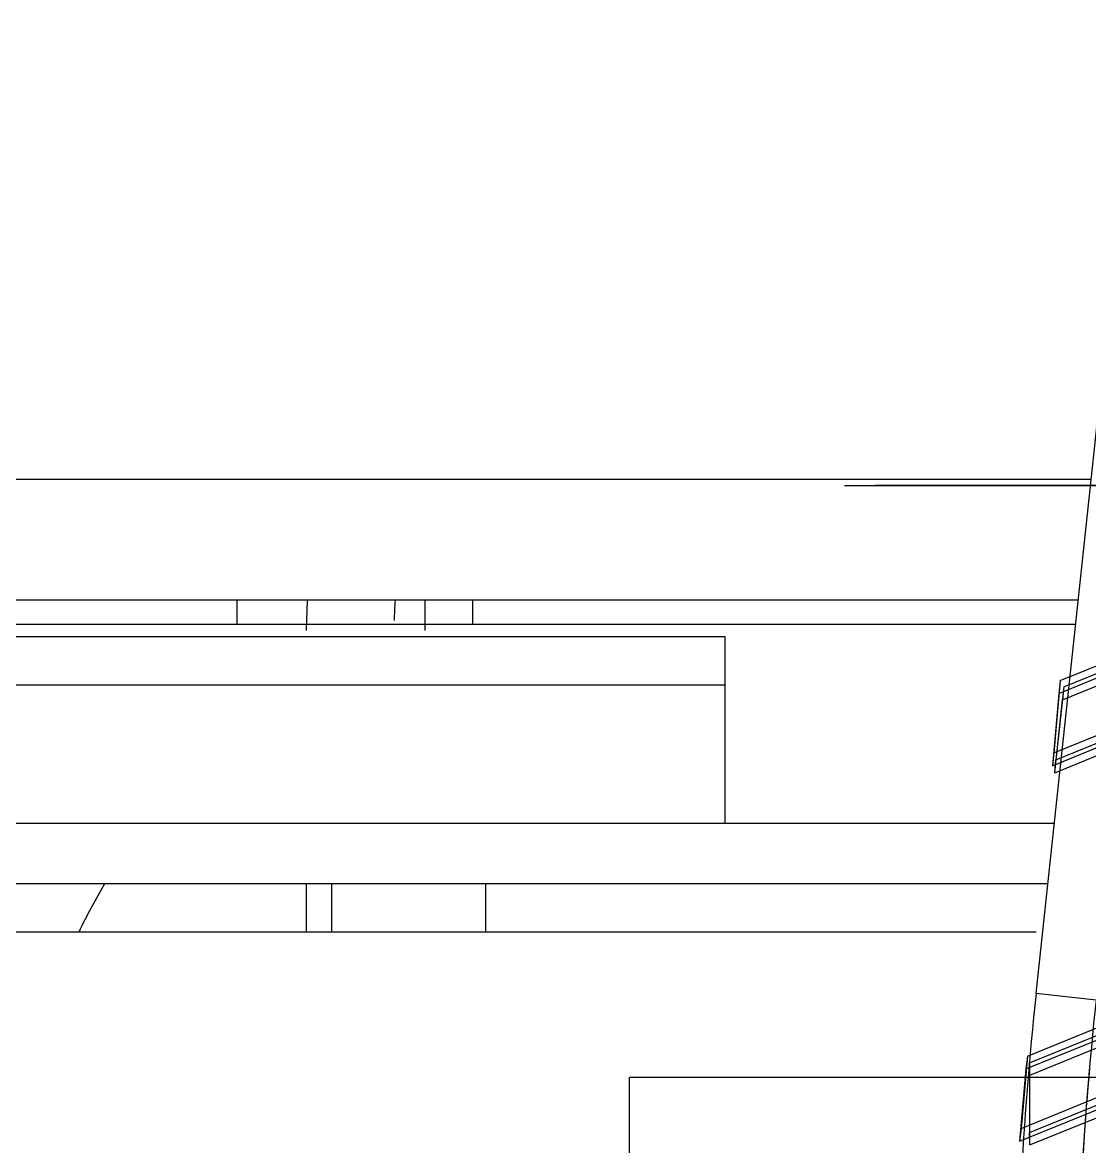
# Model space of a CAD drawing. Header units: millimetres. Extents: x -97344 to -49824, y -57049 to -40247.
# Drawn here: x -64317.72 to -64300.05, y -49593.15 to -49574.52 of the extents above; entities that cross this region are included whole.
import ezdxf

# ---------------------------------------------------------------- set-up
doc = ezdxf.new("R2010")
doc.units = ezdxf.units.MM
doc.header["$LTSCALE"] = 200
doc.linetypes.add('DOT_CENTER', pattern=[14, 12, -1, 0, -1])
for name, color, linetype in [('02___PRT_ALL_AXES', 7, 'Continuous'), ('03___PRT_ALL_CURVES', 7, 'Continuous'), ('06___PRT_ALL_SURFS', 7, 'Continuous'), ('1', 7, 'Continuous'), ('DIM', 3, 'Continuous'), ('LAY0001', 7, 'Continuous'), ('LAY0002', 7, 'Continuous'), ('LAY0011', 7, 'Continuous')]:
    doc.layers.add(name, color=color, linetype=linetype)

# ---------------------------------------------------------------- blocks, each defined once
blk = doc.blocks.new('Top1', base_point=(668.75, -75.52))
at = {"layer": '1', "color": 1, "linetype": 'DOT_CENTER'}
for p, q in [((433.189, 34.22), (404.827, 34.22)), ((904.311, 34.22), (932.673, 34.22))]:
    blk.add_line(p, q, dxfattribs=at)
blk = doc.blocks.new('*U1466')
blk.add_blockref('Top1', (0, -50.114))
blk = doc.blocks.new('*U1467')
at = {"layer": 'DIM', "color": 0, "linetype": 'ByBlock', "lineweight": -2, "transparency": 16777216}
for p in [(5000, 0), (5500, 0)]:
    blk.add_blockref('*U1466', p, dxfattribs=at)
blk = doc.blocks.new('2250')
at = {"color": 7, "linetype": 'Continuous'}
for p, q in [((-45098.137, -64404.84), (-45337.706, -64404.84)), ((-45098.35, -64406.84), (-45337.706, -64406.84)), ((-45111.129, -64407.34), (-45111.115, -64406.84)), ((-45109.163, -64407.34), (-45109.163, -64406.84)), ((-45337.631, -64407.24), (-45098.393, -64407.24)), ((-45188.201, -64407.443), (-45104.201, -64407.443)), ((-45104.201, -64407.443), (-45104.201, -64410.54)), ((-45188.201, -64408.24), (-45104.201, -64408.24)), ((-45098.746, -64410.54), (-45104.201, -64410.54)), ((-45098.853, -64411.54), (-45333.581, -64411.54)), ((-45111.131, -64412.34), (-45111.131, -64411.54)), ((-45110.716, -64411.54), (-45110.716, -64412.34)), ((-45110.716, -64411.54), (-45110.716, -64412.34)), ((-45108.167, -64411.54), (-45108.167, -64412.34)), ((-45099.048, -64412.34), (-45576.514, -64412.34))]:
    blk.add_line(p, q, dxfattribs=at)
for centre, major_axis, ratio, start_param, end_param in [((-45103.381, -64407.34), (0, 6.3), 1, 1.491348, 1.545), ((-45105.381, -64416.969), (0, 10.619), 0.996166, 1.034134, 1.119749)]:
    blk.add_ellipse(centre, major_axis=major_axis, ratio=ratio, start_param=start_param, end_param=end_param, dxfattribs=at)
at = {"layer": '02___PRT_ALL_AXES', "color": 7, "linetype": 'Continuous'}
for p, q in [((-45112.281, -64406.84), (-45112.281, -64407.24)), ((-45108.381, -64406.84), (-45108.381, -64407.24))]:
    blk.add_line(p, q, dxfattribs=at)
at = {"layer": '03___PRT_ALL_CURVES', "color": 7, "linetype": 'Continuous'}
blk.add_arc((-45039.388, -64419.739), 59, 173.89532, 180, dxfattribs=at)
at = {"layer": '06___PRT_ALL_SURFS', "color": 7, "linetype": 'Continuous'}
blk.add_line((-45104.201, -64410.54), (-45188.201, -64410.54), dxfattribs=at)
at = {"layer": 'LAY0001', "color": 7, "linetype": 'Continuous'}
for p, q in [((-45099.048, -64413.358), (-45097.327, -64397.268)), ((-45098.053, -64413.465), (-45099.048, -64413.358))]:
    blk.add_line(p, q, dxfattribs=at)
for radius, start in [(60, 173.89532), (59, 174.98869)]:
    blk.add_arc((-45039.388, -64419.739), radius, start, 180, dxfattribs=at)
at = {"layer": 'LAY0002', "color": 7, "linetype": 'Continuous'}
for p, q in [((-45098.648, -64408.172), (-45088.165, -64403.893)), ((-45098.589, -64408.276), (-45087.852, -64403.893)), ((-45098.671, -64408.384), (-45088.17, -64404.097)), ((-45098.607, -64408.49), (-45087.846, -64404.097)), ((-45098.752, -64409.37), (-45088.165, -64405.047)), ((-45098.719, -64409.484), (-45087.852, -64405.047)), ((-45098.776, -64409.582), (-45088.17, -64405.251)), ((-45098.736, -64409.698), (-45087.846, -64405.251)), ((-45098.648, -64408.172), (-45098.752, -64409.37)), ((-45098.589, -64408.276), (-45098.719, -64409.484)), ((-45098.648, -64408.172), (-45098.671, -64408.384)), ((-45098.589, -64408.276), (-45098.607, -64408.49)), ((-45098.671, -64408.384), (-45098.776, -64409.582)), ((-45098.736, -64409.698), (-45098.607, -64408.49)), ((-45098.752, -64409.37), (-45098.776, -64409.582)), ((-45098.736, -64409.698), (-45098.719, -64409.484)), ((-45099.192, -64414.395), (-45088.165, -64409.893)), ((-45099.154, -64414.507), (-45087.852, -64409.893)), ((-45099.216, -64414.606), (-45088.17, -64410.097)), ((-45099.149, -64414.711), (-45087.846, -64410.097)), ((-45099.297, -64415.592), (-45088.165, -64411.047)), ((-45099.154, -64415.662), (-45087.852, -64411.047)), ((-45099.321, -64415.804), (-45088.17, -64411.251)), ((-45099.149, -64415.866), (-45087.846, -64411.251)), ((-45099.192, -64414.395), (-45099.297, -64415.592)), ((-45099.192, -64414.395), (-45099.216, -64414.606)), ((-45099.216, -64414.606), (-45099.321, -64415.804)), ((-45099.149, -64414.711), (-45099.154, -64414.507)), ((-45099.154, -64414.507), (-45099.154, -64415.662)), ((-45105.781, -64433.84), (-45105.781, -64414.748)), ((-45087.781, -64414.748), (-45105.781, -64414.748)), ((-45099.149, -64415.866), (-45099.149, -64414.711)), ((-45099.297, -64415.592), (-45099.321, -64415.804)), ((-45099.149, -64415.866), (-45099.154, -64415.662))]:
    blk.add_line(p, q, dxfattribs=at)
at = {"layer": 'LAY0011', "color": 7, "linetype": 'Continuous'}
blk.add_line((-45098.35, -64406.84), (-45577.211, -64406.84), dxfattribs=at)
blk = doc.blocks.new('*U1488')
at = {"layer": 'DIM', "color": 3}
blk.add_blockref('2250', (45347.11, 64440.647), dxfattribs=at)
blk = doc.blocks.new('*U1489')
at = {"layer": 'DIM', "color": 0, "linetype": 'ByBlock', "lineweight": -2, "transparency": 16777216}
blk.add_blockref('*U1488', (5000, 0), dxfattribs=at)

msp = doc.modelspace()

# ---------------------------------------------------------------- block references
at = {"layer": 'DIM', "color": 3}
for name, p in [('*U1467', (-69539.665, -49641.82)), ('*U1489', (-69548.994, -49617.903))]:
    msp.add_blockref(name, p, dxfattribs=at)

doc.saveas('drawing.dxf')
